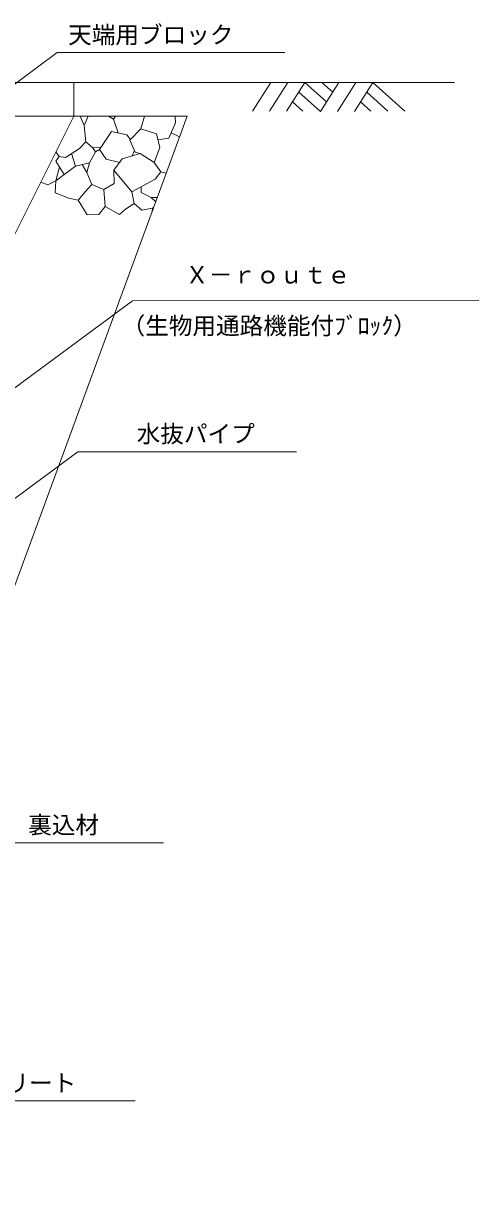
# Model space of a CAD drawing. Units: millimetres on the paper. Extents: x 2 to 843, y -1 to 593.
# Drawn here: x 258.7 to 326.3, y 297.5 to 469.3 of the extents above; entities that cross this region are included whole.
import ezdxf
from ezdxf.enums import TextEntityAlignment as Align

# ---------------------------------------------------------------- set-up
doc = ezdxf.new("R2010")
doc.units = ezdxf.units.MM
for name, color, linetype, lineweight in [('D-STR-STR1（構造物）', 6, 'Continuous', 18), ('D-STR-TXT（文字）', 7, 'Continuous', 18), ('D-STR（構造物外形線）', 1, 'Continuous', 18), ('用紙-0', 3, 'Continuous', 18)]:
    doc.layers.add(name, color=color, linetype=linetype, lineweight=lineweight)
doc.styles.add('ＭＳ ゴシック', font='')
doc.styles.get('ＭＳ ゴシック').set_extended_font_data('MS Gothic')

msp = doc.modelspace()

# ---------------------------------------------------------------- linework, layer by layer
at = {"layer": 'D-STR-STR1（構造物）'}
for p, q in [((266.241, 460.555), (322.653, 460.555)), ((295.443, 460.555), (292.731, 456.287)), ((297.963, 460.555), (295.252, 456.287)), ((300.484, 460.555), (297.773, 456.287)), ((300.484, 460.555), (303.692, 457.669)), ((305.526, 460.555), (302.776, 456.226)), ((303.005, 460.555), (304.609, 459.112)), ((308.046, 460.555), (305.296, 456.226)), ((310.567, 460.555), (307.817, 456.226)), ((310.567, 460.555), (315.312, 456.287)), ((299.568, 459.112), (302.776, 456.226)), ((309.65, 459.112), (312.791, 456.287)), ((298.651, 457.669), (300.188, 456.287)), ((308.734, 457.669), (310.271, 456.287))]:
    msp.add_line(p, q, dxfattribs=at)
at = {"layer": 'D-STR-TXT（文字）', "color": 2}
for p, q in [((254.967, 458.456), (263.769, 464.959)), ((263.769, 464.959), (297.483, 464.959)), ((239.452, 401.968), (274.901, 428.157)), ((274.901, 428.157), (326.261, 428.191)), ((211.921, 365.217), (266.825, 405.779)), ((266.825, 405.779), (299.24, 405.779)), ((250.75, 347.77), (279.534, 347.77)), ((193.604, 309.508), (275.337, 309.508))]:
    msp.add_line(p, q, dxfattribs=at)
at = {"layer": 'D-STR（構造物外形線）'}
for p, q in [((266.241, 460.555), (232.397, 460.555)), ((266.241, 455.555), (266.241, 460.555)), ((266.241, 455.555), (248.328, 419.791)), ((266.241, 455.555), (255.057, 455.555))]:
    msp.add_line(p, q, dxfattribs=at)
at = {"layer": '用紙-0'}
for p, q in [((224.984, 297.496), (283.017, 455.555)), ((266.241, 455.555), (283.017, 455.555)), ((267.184, 455.555), (267.772, 454.177)), ((268.335, 455.555), (267.772, 454.177)), ((272.13, 455.075), (271.356, 455.555)), ((272.416, 455.555), (272.13, 455.075)), ((276.18, 453.665), (276.679, 455.555)), ((281.281, 454.562), (281.263, 455.555)), ((267.772, 454.177), (268.003, 451.742)), ((272.13, 455.075), (272.787, 453.063)), ((276.18, 453.665), (274.514, 451.999)), ((278.462, 452.896), (276.18, 453.665)), ((280.333, 452.28), (281.281, 454.562)), ((270.054, 450.589), (271.823, 453.28)), ((271.823, 453.28), (274.104, 452.768)), ((274.104, 452.768), (274.606, 452.091)), ((274.514, 451.999), (275.334, 450.204)), ((279, 450.871), (278.462, 452.896)), ((278.698, 452.005), (280.333, 452.28)), ((280.666, 453.082), (281.879, 452.455)), ((264.03, 449.563), (263.573, 450.228)), ((267.08, 450.742), (264.978, 449.41)), ((268.003, 451.742), (267.08, 450.742)), ((269.003, 450.896), (268.003, 451.742)), ((268.571, 448.608), (269.433, 450.238)), ((269.003, 450.896), (270.291, 450.949)), ((269.003, 450.896), (269.433, 450.238)), ((269.433, 450.238), (270.054, 450.589)), ((271.002, 449.153), (270.054, 450.589)), ((275.215, 450.465), (274.854, 449.634)), ((278.128, 448.692), (279, 450.871)), ((264.03, 449.563), (263.582, 448.87)), ((263.582, 448.87), (264.812, 446.896)), ((264.978, 449.41), (264.03, 449.563)), ((266.48, 448.146), (265.89, 449.988)), ((268.571, 448.608), (266.48, 448.146)), ((268.171, 447.193), (268.571, 448.608)), ((273.031, 448.681), (271.002, 449.153)), ((272.181, 447.513), (273.412, 449.204)), ((273.412, 449.204), (276.078, 449.999)), ((275.334, 450.204), (276.078, 449.999)), ((276.078, 449.999), (278.128, 448.692)), ((278.128, 448.692), (279.102, 447.282)), ((263.582, 445.947), (264.095, 448.049)), ((264.812, 446.896), (263.582, 445.947)), ((266.48, 448.146), (264.812, 446.896)), ((268.171, 447.193), (267.485, 448.368)), ((268.91, 445.409), (268.171, 447.193)), ((272.181, 447.513), (272.201, 445.563)), ((274.847, 444.334), (272.181, 447.513)), ((279.102, 447.282), (278.282, 446.205)), ((279.916, 447.108), (279.102, 447.282)), ((261.324, 445.739), (262.352, 445.358)), ((262.352, 445.358), (263.582, 445.947)), ((263.582, 445.947), (263.479, 444.179)), ((267.888, 444.307), (268.91, 445.409)), ((270.694, 444.64), (268.91, 445.409)), ((272.201, 445.563), (270.694, 444.64)), ((278.282, 446.205), (274.847, 444.334)), ((276.22, 444.213), (276.203, 445.073)), ((263.479, 444.179), (265.504, 443.359)), ((265.504, 443.359), (266.863, 443.102)), ((266.863, 443.102), (267.888, 444.307)), ((270.694, 444.64), (270.848, 442.123)), ((275.154, 442.602), (274.847, 444.334)), ((277.715, 443.466), (276.22, 444.213)), ((278.357, 442.863), (277.715, 443.466)), ((278.578, 443.466), (277.715, 443.466)), ((266.863, 443.102), (268.191, 440.901)), ((269.945, 440.954), (270.848, 442.123)), ((270.848, 442.123), (272.975, 440.954)), ((272.975, 440.954), (273.878, 441.751)), ((273.878, 441.751), (275.154, 442.602)), ((276.323, 441.592), (275.154, 442.602)), ((277.865, 441.911), (276.323, 441.592)), ((277.827, 441.419), (277.865, 441.911)), ((277.865, 441.911), (278.031, 441.975)), ((268.191, 440.901), (269.945, 440.954))]:
    msp.add_line(p, q, dxfattribs=at)

# ---------------------------------------------------------------- texts
at = {"layer": 'D-STR-TXT（文字）', "style": 'ＭＳ ゴシック'}
for s, p in [('天端用ブロック', (265.383, 465.561)), ('Ｘ－ｒｏｕｔｅ', (282.738, 429.953)), ('（生物用通路機能付ﾌﾞﾛｯｸ）', (273.31, 422.408)), ('水抜パイプ', (275.54, 406.381)), ('裏込材', (259.465, 348.372)), ('基礎コンクリート', (238.582, 310.105))]:
    msp.add_text(s, height=2.566, dxfattribs=at).set_placement(p, align=Align.BOTTOM_LEFT)

doc.saveas('drawing.dxf')
